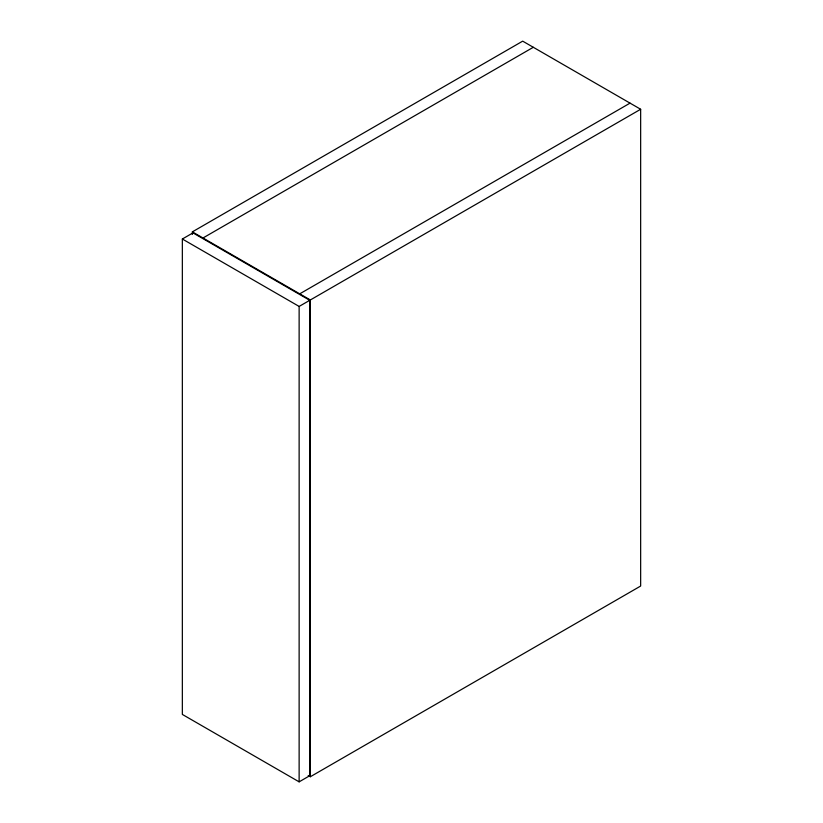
<?xml version="1.0" encoding="UTF-8"?>
<svg xmlns="http://www.w3.org/2000/svg" width="823" height="823" viewBox="0 0 823 823"><rect width="100%" height="100%" fill="white"/><g stroke="black" fill="none" stroke-linecap="round" stroke-linejoin="round"><path stroke-width="1.23" d="M192.366 234.432L192.366 231.86L522.687 41.15L640.654 109.264L640.654 586.038L310.343 776.737L308.214 775.513M182.346 239.009L192.963 232.878L309.746 300.302L309.746 775.719L299.13 781.85L182.346 714.426L182.346 239.009L299.13 306.434L309.746 300.302M202.983 237.991L533.304 47.281M299.726 293.842L630.037 103.132M192.366 231.86L310.343 299.963L640.654 109.264M310.343 299.963L310.343 776.737M299.13 306.434L299.13 781.85"/></g></svg>
